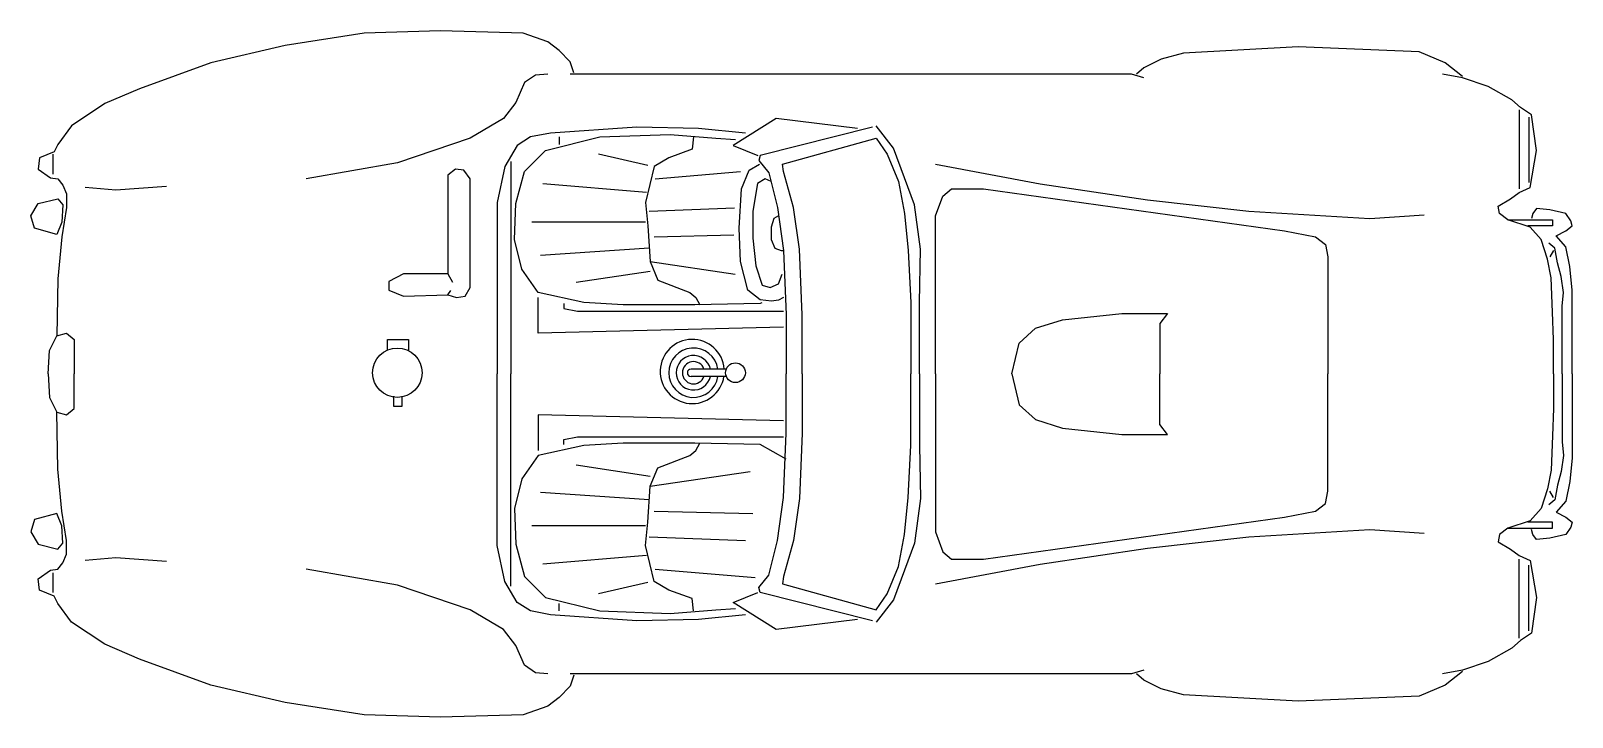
# Model space of a CAD drawing. Header units: millimetres. Extents: x -3289.18 to -3285.44, y 1942.32 to 1943.99.
import ezdxf

# ---------------------------------------------------------------- set-up
doc = ezdxf.new("R2010")
doc.units = ezdxf.units.MM
doc.header["$LTSCALE"] = 10
doc.layers.add('Veículos', color=2, linetype='Continuous')

msp = doc.modelspace()

# ---------------------------------------------------------------- linework, layer by layer
at = {"layer": 'Veículos'}
for p, q in [((-3287.1697, 1943.8829), (-3287.8717, 1943.8829)), ((-3286.5067, 1943.8829), (-3287.2027, 1943.8829)), ((-3286.4767, 1943.8739), (-3286.5067, 1943.8829)), ((-3285.5647, 1943.7959), (-3285.5647, 1943.6039)), ((-3285.5407, 1943.7779), (-3285.5407, 1943.6189)), ((-3287.8987, 1943.7299), (-3287.8987, 1943.7119)), ((-3289.1287, 1943.6399), (-3289.1287, 1943.6879)), ((-3287.6827, 1943.6609), (-3287.8027, 1943.6879)), ((-3288.0157, 1943.6699), (-3288.0157, 1943.1539)), ((-3287.6647, 1943.6279), (-3287.4577, 1943.6457)), ((-3287.6857, 1943.5949), (-3287.9377, 1943.6159)), ((-3287.6797, 1943.5499), (-3287.4722, 1943.5578)), ((-3287.6887, 1943.5229), (-3287.9647, 1943.5229)), ((-3285.5917, 1943.5289), (-3285.4837, 1943.5289)), ((-3285.4837, 1943.5139), (-3285.5437, 1943.5139)), ((-3285.4837, 1943.5289), (-3285.4837, 1943.5139)), ((-3287.6797, 1943.4599), (-3287.9437, 1943.4419)), ((-3287.6677, 1943.4869), (-3287.4738, 1943.4917)), ((-3287.6767, 1943.4269), (-3287.4705, 1943.3963)), ((-3285.4807, 1943.4539), (-3285.4897, 1943.4389)), ((-3288.1687, 1943.3969), (-3288.1578, 1943.3773)), ((-3287.6767, 1943.4029), (-3287.8567, 1943.3759)), ((-3288.1687, 1943.3459), (-3288.1613, 1943.3566)), ((-3287.9497, 1943.2529), (-3287.9497, 1943.3399)), ((-3287.8867, 1943.3249), (-3287.8867, 1943.3129)), ((-3287.8867, 1943.3129), (-3287.8537, 1943.3069)), ((-3287.8537, 1943.3069), (-3287.3527, 1943.3069)), ((-3288.3157, 1943.2379), (-3288.2647, 1943.2379)), ((-3288.3157, 1943.2109), (-3288.3157, 1943.2379)), ((-3288.2647, 1943.2379), (-3288.2647, 1943.2109)), ((-3287.3527, 1943.2679), (-3287.9497, 1943.2529)), ((-3287.4919, 1943.1659), (-3287.5777, 1943.1659)), ((-3288.0157, 1942.6379), (-3288.0157, 1943.1539)), ((-3287.4919, 1943.1479), (-3287.5777, 1943.1479)), ((-3288.3007, 1943.0999), (-3288.3007, 1943.0759)), ((-3288.2797, 1943.0759), (-3288.2797, 1943.0999)), ((-3288.3007, 1943.0759), (-3288.2797, 1943.0759)), ((-3287.3527, 1943.0399), (-3287.9497, 1943.0549)), ((-3287.9497, 1943.0549), (-3287.9497, 1942.9679)), ((-3287.8867, 1942.9949), (-3287.8537, 1943.0009)), ((-3287.8867, 1942.9829), (-3287.8867, 1942.9949)), ((-3287.8537, 1943.0009), (-3287.3527, 1943.0009)), ((-3287.6767, 1942.9049), (-3287.8567, 1942.9319)), ((-3287.6767, 1942.8809), (-3287.4337, 1942.9169)), ((-3287.6797, 1942.8479), (-3287.9437, 1942.8659)), ((-3285.4807, 1942.8539), (-3285.4897, 1942.8689)), ((-3287.6677, 1942.8209), (-3287.4277, 1942.8149)), ((-3287.6887, 1942.7849), (-3287.9647, 1942.7849)), ((-3285.4837, 1942.7939), (-3285.5437, 1942.7939)), ((-3285.4837, 1942.7789), (-3285.4837, 1942.7939)), ((-3287.6797, 1942.7579), (-3287.4457, 1942.7489)), ((-3285.5917, 1942.7789), (-3285.4837, 1942.7789)), ((-3287.6857, 1942.7129), (-3287.9377, 1942.6919)), ((-3289.1287, 1942.6229), (-3289.1287, 1942.6709)), ((-3287.6647, 1942.6799), (-3287.4217, 1942.6589)), ((-3285.5647, 1942.5119), (-3285.5647, 1942.7039)), ((-3285.5407, 1942.5299), (-3285.5407, 1942.6889)), ((-3287.6827, 1942.6469), (-3287.8027, 1942.6199)), ((-3287.8987, 1942.5779), (-3287.8987, 1942.5959)), ((-3287.1697, 1942.4249), (-3287.8717, 1942.4249)), ((-3286.5067, 1942.4249), (-3287.2027, 1942.4249)), ((-3286.4767, 1942.4339), (-3286.5067, 1942.4249))]:
    msp.add_line(p, q, dxfattribs=at)
for points in [[(-3287.8627, 1943.8859), (-3287.8717, 1943.9129), (-3287.8987, 1943.9399), (-3287.9257, 1943.9609), (-3287.9857, 1943.9819), (-3288.1867, 1943.9879), (-3288.3727, 1943.9819), (-3288.5647, 1943.9519), (-3288.7447, 1943.9099), (-3288.9187, 1943.8469), (-3289.0027, 1943.8109), (-3289.0837, 1943.7569), (-3289.1167, 1943.7119), (-3289.1257, 1943.6939), (-3289.1617, 1943.6789), (-3289.1647, 1943.6519), (-3289.1347, 1943.6309), (-3289.1167, 1943.6279), (-3289.1047, 1943.6129), (-3289.0957, 1943.5919), (-3289.0957, 1943.5589), (-3289.1077, 1943.4869), (-3289.1167, 1943.3849), (-3289.1197, 1943.2469)], [(-3285.7027, 1943.8769), (-3285.7447, 1943.9099), (-3285.8077, 1943.9369), (-3286.1017, 1943.9489), (-3286.3807, 1943.9339), (-3286.4347, 1943.9189), (-3286.4767, 1943.8979), (-3286.4947, 1943.8829)], [(-3287.9257, 1943.8829), (-3287.9557, 1943.8799), (-3287.9827, 1943.8619), (-3288.0037, 1943.8139), (-3288.0337, 1943.7749), (-3288.1147, 1943.7269), (-3288.2917, 1943.6669), (-3288.5137, 1943.6279)], [(-3285.4807, 1943.1539), (-3285.4807, 1943.2379), (-3285.4837, 1943.3039), (-3285.4867, 1943.3879), (-3285.4957, 1943.4329), (-3285.5107, 1943.4809), (-3285.5377, 1943.5109), (-3285.5917, 1943.5289), (-3285.6127, 1943.5439), (-3285.6157, 1943.5619), (-3285.5857, 1943.5799), (-3285.5647, 1943.5949), (-3285.5377, 1943.6069), (-3285.5227, 1943.6969), (-3285.5347, 1943.7839), (-3285.5617, 1943.8019), (-3285.5827, 1943.8199), (-3285.6397, 1943.8529), (-3285.7027, 1943.8739), (-3285.7507, 1943.8829)], [(-3287.1727, 1943.7509), (-3287.3707, 1943.7749), (-3287.4757, 1943.7089), (-3287.4157, 1943.6849)], [(-3287.0227, 1943.1539), (-3287.0227, 1943.3279), (-3287.0197, 1943.4569), (-3287.0347, 1943.5649), (-3287.0587, 1943.6309), (-3287.0857, 1943.7029), (-3287.1277, 1943.7569)], [(-3287.4457, 1943.7389), (-3287.5597, 1943.7509), (-3287.7097, 1943.7539), (-3287.9197, 1943.7389), (-3287.9677, 1943.7299), (-3288.0007, 1943.7089), (-3288.0307, 1943.6579), (-3288.0487, 1943.5709), (-3288.0487, 1943.1539)], [(-3287.4058, 1943.3271), (-3287.4097, 1943.3249), (-3287.5687, 1943.3219), (-3287.7427, 1943.3219), (-3287.8387, 1943.3279), (-3287.9497, 1943.3519), (-3287.9887, 1943.4089), (-3288.0067, 1943.4809), (-3288.0037, 1943.5679), (-3287.9827, 1943.6459), (-3287.9317, 1943.6969), (-3287.7997, 1943.7299), (-3287.6287, 1943.7359), (-3287.5177, 1943.7269), (-3287.4697, 1943.7239)], [(-3287.5717, 1943.7299), (-3287.5747, 1943.6999), (-3287.6317, 1943.6789), (-3287.6677, 1943.6579), (-3287.6887, 1943.5709), (-3287.6827, 1943.5139), (-3287.6767, 1943.4269), (-3287.6587, 1943.3819), (-3287.5807, 1943.3519), (-3287.5657, 1943.3399), (-3287.5567, 1943.3219)], [(-3287.1367, 1943.7539), (-3287.4097, 1943.6849), (-3287.4127, 1943.6729), (-3287.3887, 1943.6429), (-3287.3677, 1943.5589), (-3287.3527, 1943.4539), (-3287.3467, 1943.2979), (-3287.3467, 1943.1539)], [(-3287.3077, 1943.1539), (-3287.3077, 1943.2979), (-3287.3137, 1943.4569), (-3287.3287, 1943.5589), (-3287.3527, 1943.6459), (-3287.3557, 1943.6639), (-3287.1277, 1943.7269), (-3287.1007, 1943.6879), (-3287.0737, 1943.6219), (-3287.0587, 1943.5439), (-3287.0497, 1943.4539), (-3287.0437, 1943.3279), (-3287.0437, 1943.1539)], [(-3287.3527, 1943.3399), (-3287.3647, 1943.3331), (-3287.3823, 1943.3306), (-3287.4097, 1943.3339), (-3287.4397, 1943.3579), (-3287.4577, 1943.4269), (-3287.4607, 1943.5079), (-3287.4547, 1943.6039), (-3287.4367, 1943.6489), (-3287.4114, 1943.664)], [(-3286.9837, 1943.6639), (-3286.7287, 1943.6159), (-3286.4677, 1943.5769), (-3286.2217, 1943.5499), (-3285.9277, 1943.5319), (-3285.7957, 1943.5409)], [(-3288.8527, 1943.6099), (-3288.9757, 1943.6009), (-3289.0507, 1943.6069)], [(-3287.3827, 1943.6219), (-3287.3977, 1943.6279), (-3287.416, 1943.6168), (-3287.4277, 1943.5499), (-3287.4277, 1943.4839), (-3287.42, 1943.4169), (-3287.405, 1943.3701), (-3287.3857, 1943.3639), (-3287.3654, 1943.3729), (-3287.3558, 1943.3966)], [(-3286.9837, 1943.1539), (-3286.9837, 1943.5379), (-3286.9657, 1943.5859), (-3286.9447, 1943.6039), (-3286.8667, 1943.6039), (-3286.1347, 1943.5019), (-3286.0597, 1943.4869), (-3286.0357, 1943.4689), (-3286.0297, 1943.4389), (-3286.0297, 1943.1539)], [(-3287.3647, 1943.5379), (-3287.3767, 1943.5319), (-3287.3827, 1943.5109), (-3287.3827, 1943.4809), (-3287.3737, 1943.4599), (-3287.3587, 1943.4539), (-3287.3527, 1943.4539)], [(-3285.4357, 1943.1539), (-3285.4357, 1943.2469), (-3285.4357, 1943.3219), (-3285.4357, 1943.3579), (-3285.4417, 1943.4149), (-3285.4507, 1943.4629), (-3285.4747, 1943.4899), (-3285.4507, 1943.5019), (-3285.4357, 1943.5139), (-3285.4387, 1943.5259), (-3285.4507, 1943.5439), (-3285.4897, 1943.5529), (-3285.5227, 1943.5559), (-3285.5317, 1943.5439), (-3285.5347, 1943.5319)], [(-3285.4597, 1943.1539), (-3285.4597, 1943.2469), (-3285.4597, 1943.3189), (-3285.4567, 1943.3519), (-3285.4627, 1943.3909), (-3285.4717, 1943.4239), (-3285.4777, 1943.4599), (-3285.4927, 1943.4719)], [(-3286.7977, 1943.1539), (-3286.7797, 1943.2289), (-3286.7407, 1943.2649), (-3286.6747, 1943.2859), (-3286.5307, 1943.3009), (-3286.4197, 1943.3009), (-3286.4377, 1943.2769), (-3286.4377, 1943.1539)], [(-3289.1407, 1943.1539), (-3289.1377, 1943.2109), (-3289.1197, 1943.2469), (-3289.0957, 1943.2529), (-3289.0777, 1943.2379), (-3289.0777, 1943.1539)], [(-3289.1407, 1943.1539), (-3289.1377, 1943.0969), (-3289.1197, 1943.0609), (-3289.0957, 1943.0549), (-3289.0777, 1943.0699), (-3289.0777, 1943.1539)], [(-3287.4457, 1942.5689), (-3287.5597, 1942.5569), (-3287.7097, 1942.5539), (-3287.9197, 1942.5689), (-3287.9677, 1942.5779), (-3288.0007, 1942.5989), (-3288.0307, 1942.6499), (-3288.0487, 1942.7369), (-3288.0487, 1943.1539)], [(-3287.1367, 1942.5539), (-3287.4097, 1942.6229), (-3287.4127, 1942.6349), (-3287.3887, 1942.6649), (-3287.3677, 1942.7489), (-3287.3527, 1942.8539), (-3287.3467, 1943.0099), (-3287.3467, 1943.1539)], [(-3287.3077, 1943.1539), (-3287.3077, 1943.0099), (-3287.3137, 1942.8509), (-3287.3287, 1942.7489), (-3287.3527, 1942.6619), (-3287.3557, 1942.6439), (-3287.1277, 1942.5809), (-3287.1007, 1942.6199), (-3287.0737, 1942.6859), (-3287.0587, 1942.7639), (-3287.0497, 1942.8539), (-3287.0437, 1942.9799), (-3287.0437, 1943.1539)], [(-3287.0227, 1943.1539), (-3287.0227, 1942.9799), (-3287.0197, 1942.8509), (-3287.0347, 1942.7429), (-3287.0587, 1942.6769), (-3287.0857, 1942.6049), (-3287.1277, 1942.5509)], [(-3286.9837, 1943.1539), (-3286.9837, 1942.7699), (-3286.9657, 1942.7219), (-3286.9447, 1942.7039), (-3286.8667, 1942.7039), (-3286.1347, 1942.8059), (-3286.0597, 1942.8209), (-3286.0357, 1942.8389), (-3286.0297, 1942.8689), (-3286.0297, 1943.1539)], [(-3286.7977, 1943.1539), (-3286.7797, 1943.0789), (-3286.7407, 1943.0429), (-3286.6747, 1943.0219), (-3286.5307, 1943.0069), (-3286.4197, 1943.0069), (-3286.4377, 1943.0309), (-3286.4377, 1943.1539)], [(-3285.4807, 1943.1539), (-3285.4807, 1943.0699), (-3285.4837, 1943.0039), (-3285.4867, 1942.9199), (-3285.4957, 1942.8749), (-3285.5107, 1942.8269), (-3285.5377, 1942.7969), (-3285.5917, 1942.7789), (-3285.6127, 1942.7639), (-3285.6157, 1942.7459), (-3285.5857, 1942.7279), (-3285.5647, 1942.7129), (-3285.5377, 1942.7009), (-3285.5227, 1942.6109), (-3285.5347, 1942.5239), (-3285.5617, 1942.5059), (-3285.5827, 1942.4879), (-3285.6397, 1942.4549), (-3285.7027, 1942.4339), (-3285.7507, 1942.4249)], [(-3285.4357, 1943.1539), (-3285.4357, 1943.0609), (-3285.4357, 1942.9859), (-3285.4357, 1942.9499), (-3285.4417, 1942.8929), (-3285.4507, 1942.8449), (-3285.4747, 1942.8179), (-3285.4507, 1942.8059), (-3285.4357, 1942.7939), (-3285.4387, 1942.7819), (-3285.4507, 1942.7639), (-3285.4897, 1942.7549), (-3285.5227, 1942.7519), (-3285.5317, 1942.7639), (-3285.5347, 1942.7759)], [(-3285.4597, 1943.1539), (-3285.4597, 1943.0609), (-3285.4597, 1942.9889), (-3285.4567, 1942.9559), (-3285.4627, 1942.9169), (-3285.4717, 1942.8839), (-3285.4777, 1942.8479), (-3285.4927, 1942.8359)], [(-3287.8627, 1942.4219), (-3287.8717, 1942.3949), (-3287.8987, 1942.3679), (-3287.9257, 1942.3469), (-3287.9857, 1942.3259), (-3288.1867, 1942.3199), (-3288.3727, 1942.3259), (-3288.5647, 1942.3559), (-3288.7447, 1942.3979), (-3288.9187, 1942.4609), (-3289.0027, 1942.4969), (-3289.0837, 1942.5509), (-3289.1167, 1942.5959), (-3289.1257, 1942.6139), (-3289.1617, 1942.6289), (-3289.1647, 1942.6559), (-3289.1347, 1942.6769), (-3289.1167, 1942.6799), (-3289.1047, 1942.6949), (-3289.0957, 1942.7159), (-3289.0957, 1942.7489), (-3289.1077, 1942.8209), (-3289.1167, 1942.9229), (-3289.1197, 1943.0609)], [(-3287.3467, 1942.9469), (-3287.4097, 1942.9829), (-3287.5687, 1942.9859), (-3287.7427, 1942.9859), (-3287.8387, 1942.9799), (-3287.9497, 1942.9559), (-3287.9887, 1942.8989), (-3288.0067, 1942.8269), (-3288.0037, 1942.7399), (-3287.9827, 1942.6619), (-3287.9317, 1942.6109), (-3287.7997, 1942.5779), (-3287.6287, 1942.5719), (-3287.5177, 1942.5809), (-3287.4697, 1942.5839)], [(-3287.5717, 1942.5779), (-3287.5747, 1942.6079), (-3287.6317, 1942.6289), (-3287.6677, 1942.6499), (-3287.6887, 1942.7369), (-3287.6827, 1942.7939), (-3287.6767, 1942.8809), (-3287.6587, 1942.9259), (-3287.5807, 1942.9559), (-3287.5657, 1942.9679), (-3287.5567, 1942.9859)], [(-3286.9837, 1942.6439), (-3286.7287, 1942.6919), (-3286.4677, 1942.7309), (-3286.2217, 1942.7579), (-3285.9277, 1942.7759), (-3285.7957, 1942.7669)], [(-3288.8527, 1942.6979), (-3288.9757, 1942.7069), (-3289.0507, 1942.7009)], [(-3287.9257, 1942.4249), (-3287.9557, 1942.4279), (-3287.9827, 1942.4459), (-3288.0037, 1942.4939), (-3288.0337, 1942.5329), (-3288.1147, 1942.5809), (-3288.2917, 1942.6409), (-3288.5137, 1942.6799)], [(-3287.1727, 1942.5569), (-3287.3707, 1942.5329), (-3287.4757, 1942.5989), (-3287.4157, 1942.6229)], [(-3285.7027, 1942.4309), (-3285.7447, 1942.3979), (-3285.8077, 1942.3709), (-3286.1017, 1942.3589), (-3286.3807, 1942.3739), (-3286.4347, 1942.3889), (-3286.4767, 1942.4099), (-3286.4947, 1942.4249)]]:
    msp.add_lwpolyline(points, dxfattribs=at)
for points in [[(-3288.2767, 1943.3429), (-3288.1687, 1943.3459), (-3288.1477, 1943.3399), (-3288.1267, 1943.3429), (-3288.1147, 1943.3639), (-3288.1147, 1943.6279), (-3288.1297, 1943.6489), (-3288.1507, 1943.6519), (-3288.1687, 1943.6369), (-3288.1687, 1943.3969), (-3288.2767, 1943.3969), (-3288.3127, 1943.3789), (-3288.3127, 1943.3579)], [(-3289.1197, 1943.4929), (-3289.1737, 1943.5079), (-3289.1827, 1943.5379), (-3289.1647, 1943.5679), (-3289.1167, 1943.5799), (-3289.1047, 1943.5649), (-3289.1077, 1943.5229)], [(-3289.1197, 1942.8149), (-3289.1737, 1942.7999), (-3289.1827, 1942.7699), (-3289.1647, 1942.7399), (-3289.1167, 1942.7279), (-3289.1047, 1942.7429), (-3289.1077, 1942.7849)]]:
    msp.add_lwpolyline(points, close=True, dxfattribs=at)
for centre, radius in [((-3288.2917, 1943.1569), 0.06), ((-3287.4697, 1943.1569), 0.024)]:
    msp.add_circle(centre, radius, dxfattribs=at)
for centre, radius, start, end in [((-3287.5747, 1943.1599), 0.078, 4.4117, 351.1501), ((-3287.5717, 1943.1569), 0.06, 8.6269, 351.3731), ((-3287.5717, 1943.1569), 0.042, 12.3736, 347.6264), ((-3287.5717, 1943.1569), 0.027, 19.4712, 340.5288), ((-3287.5777, 1943.1569), 0.009, 90, 270)]:
    msp.add_arc(centre, radius, start, end, dxfattribs=at)

doc.saveas('drawing.dxf')
